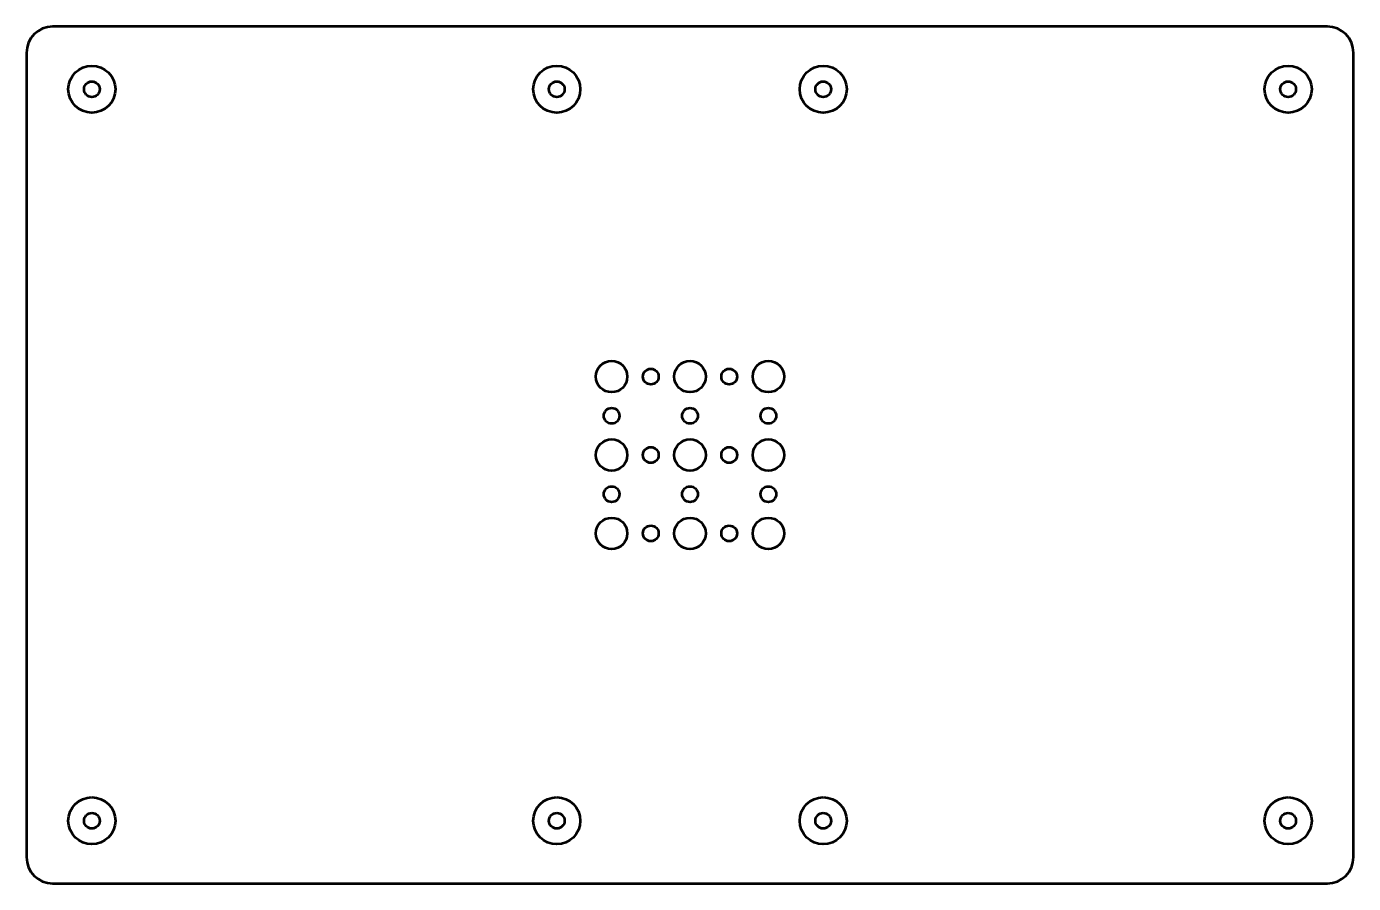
# Model space of a CAD drawing. Header units: centimetres. Extents: x -12.7 to 12.7, y -8.2 to 8.2.
import ezdxf

# ---------------------------------------------------------------- set-up
doc = ezdxf.new("R2010")
doc.units = ezdxf.units.CM
doc.header["$MEASUREMENT"] = 0
doc.layers.add('Layer 1', color=7, linetype='Continuous')

msp = doc.modelspace()

# ---------------------------------------------------------------- linework, layer by layer
at = {"layer": 'Layer 1', "color": 4, "lineweight": 53}
for centre in [(-11.45, 7), (-2.55, 7), (2.55, 7), (11.45, 7), (-11.45, -7), (-2.55, -7), (2.55, -7), (11.45, -7)]:
    msp.add_ellipse(centre, major_axis=(0, 0.45), ratio=1, dxfattribs=at)
at = {"layer": 'Layer 1', "lineweight": 53}
for centre, major_axis in [((-11.45, 7), (0, 0.15)), ((-2.55, 7), (0, 0.15)), ((2.55, 7), (0, 0.15)), ((11.45, 7), (0, 0.15)), ((-1.49999, 1.49999), (0, 0.30001)), ((0.00001, 1.49999), (0, 0.30001)), ((1.50001, 1.49999), (0, 0.30001)), ((-0.75, 1.5), (0, 0.15)), ((0.75, 1.5), (0, 0.15)), ((-1.5, 0.75), (0, 0.15)), ((0, 0.75), (0, 0.15)), ((1.5, 0.75), (0, 0.15)), ((-1.49999, -0.00001), (0, 0.30001)), ((0.00001, -0.00001), (0, 0.30001)), ((1.50001, -0.00001), (0, 0.30001)), ((-0.75, 0), (0, 0.15)), ((0.75, 0), (0, 0.15)), ((-1.5, -0.75), (0, 0.15)), ((0, -0.75), (0, 0.15)), ((1.5, -0.75), (0, 0.15)), ((-1.49999, -1.50001), (0, 0.30001)), ((0.00001, -1.50001), (0, 0.30001)), ((1.50001, -1.50001), (0, 0.30001)), ((-0.75, -1.5), (0, 0.15)), ((0.75, -1.5), (0, 0.15)), ((-11.45, -7), (0, 0.15)), ((-2.55, -7), (0, 0.15)), ((2.55, -7), (0, 0.15)), ((11.45, -7), (0, 0.15))]:
    msp.add_ellipse(centre, major_axis=major_axis, ratio=1, dxfattribs=at)
msp.add_open_spline([(-12.7, -7.7), (-12.7, -7.7), (-12.7, 7.7), (-12.7, 7.7), (-12.7, 7.7), (-12.7, 7.97614), (-12.47614, 8.2), (-12.2, 8.2), (-12.2, 8.2), (-12.2, 8.2), (12.2, 8.2), (12.2, 8.2), (12.2, 8.2), (12.47614, 8.2), (12.7, 7.97614), (12.7, 7.7), (12.7, 7.7), (12.7, 7.7), (12.7, -7.7), (12.7, -7.7), (12.7, -7.7), (12.7, -7.97614), (12.47614, -8.2), (12.2, -8.2), (12.2, -8.2), (12.2, -8.2), (-12.2, -8.2), (-12.2, -8.2), (-12.2, -8.2), (-12.47614, -8.2), (-12.7, -7.97614), (-12.7, -7.7)], degree=3, knots=[0, 0, 0, 0, 0.11111111, 0.11111111, 0.11111111, 0.11111111, 0.22222222, 0.22222222, 0.22222222, 0.22222222, 0.33333333, 0.33333333, 0.33333333, 0.33333333, 0.44444444, 0.44444444, 0.44444444, 0.44444444, 0.55555556, 0.55555556, 0.55555556, 0.55555556, 0.66666667, 0.66666667, 0.66666667, 0.66666667, 0.77777778, 0.77777778, 0.77777778, 0.77777778, 1, 1, 1, 1], dxfattribs=at)

doc.saveas('drawing.dxf')
